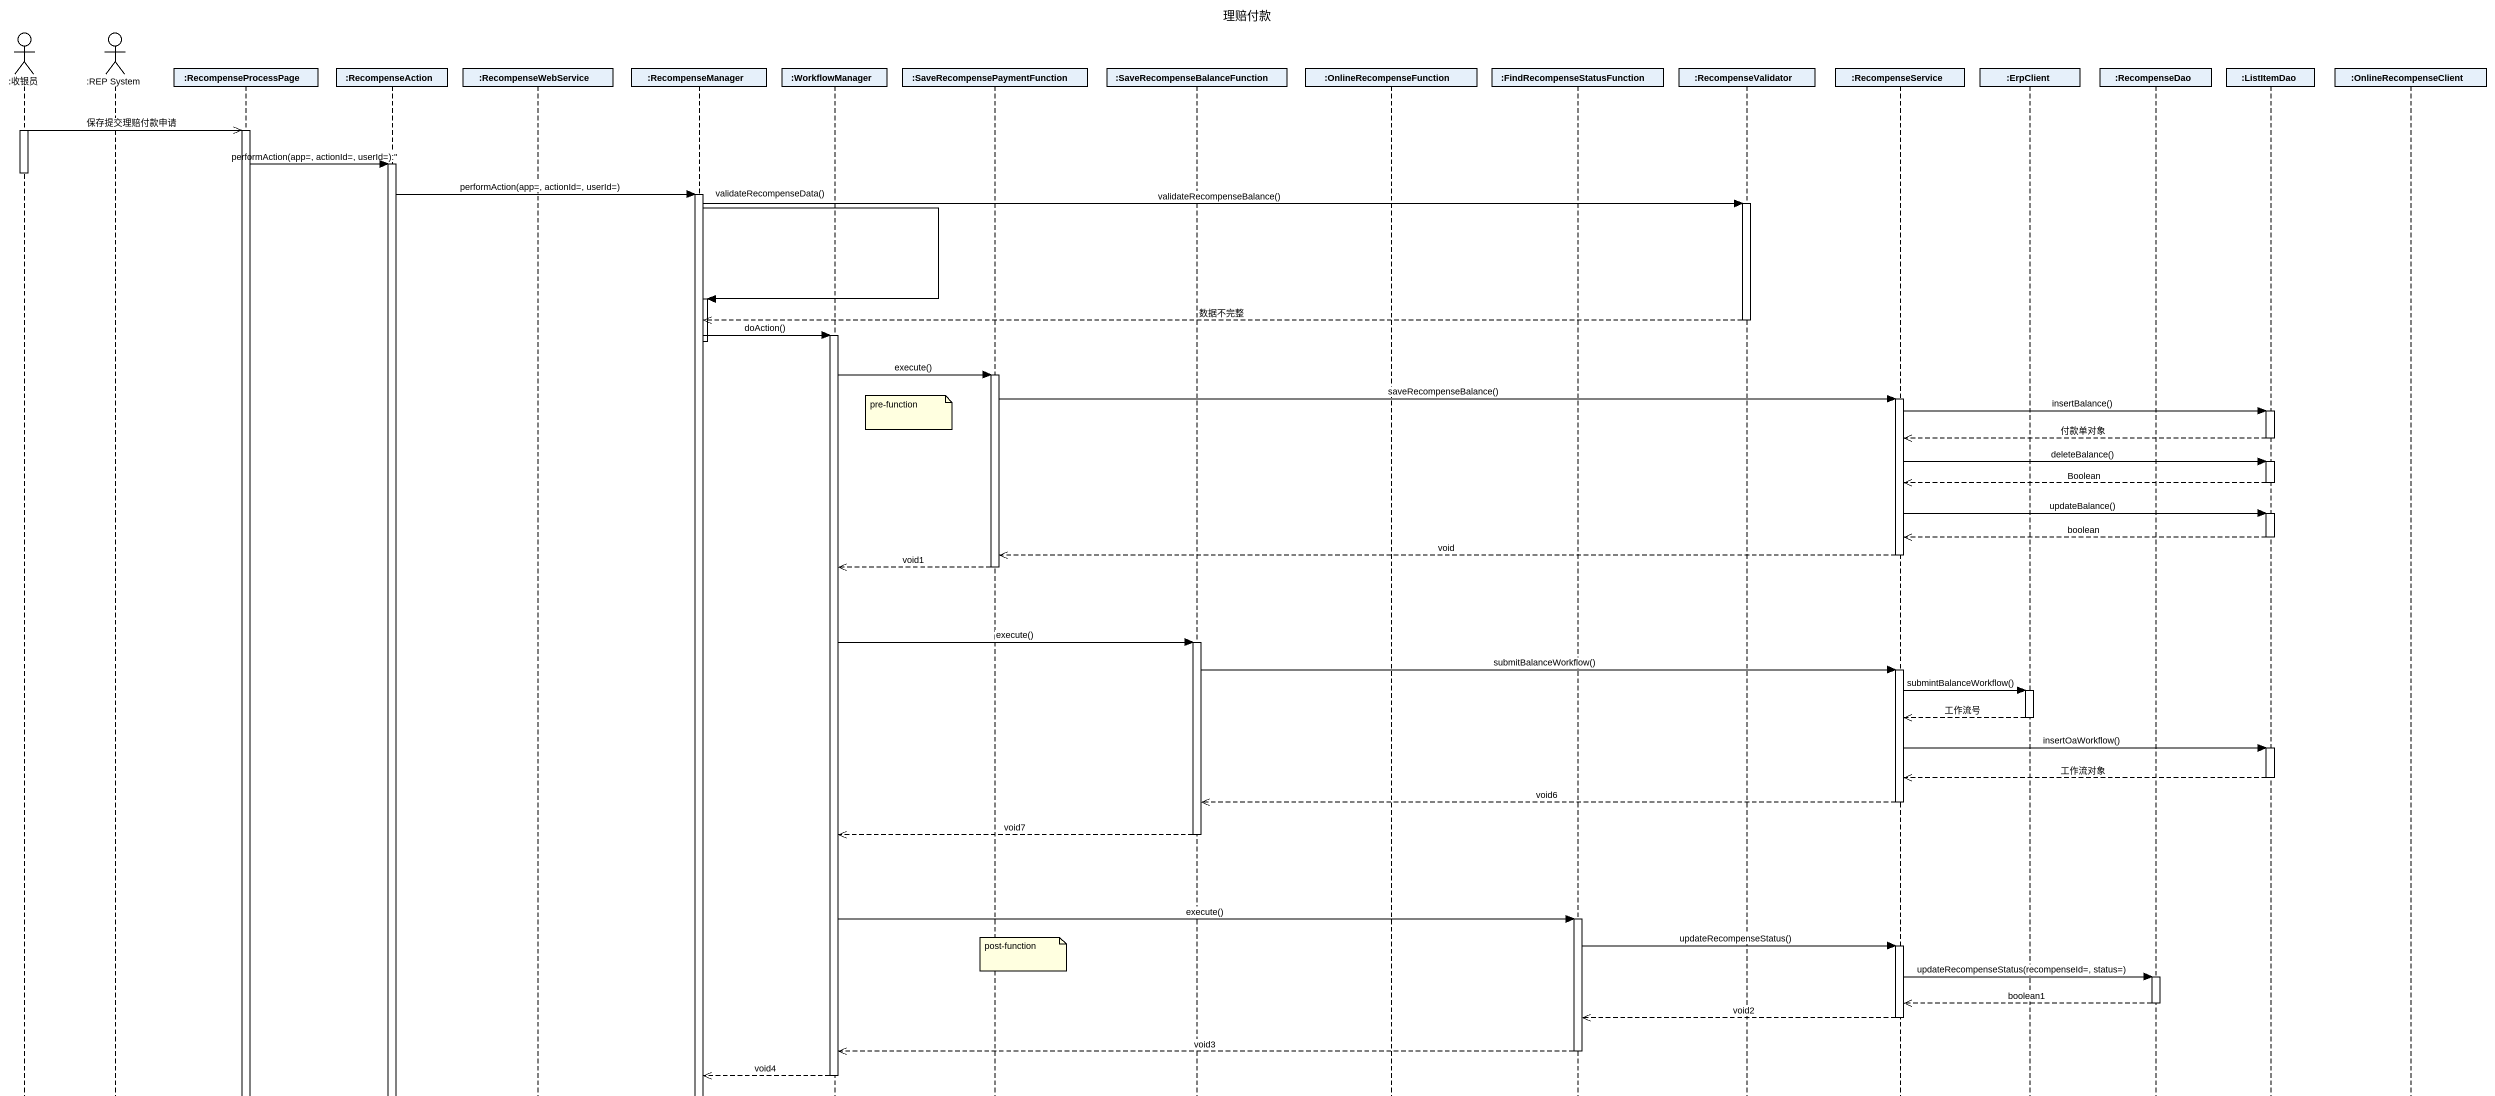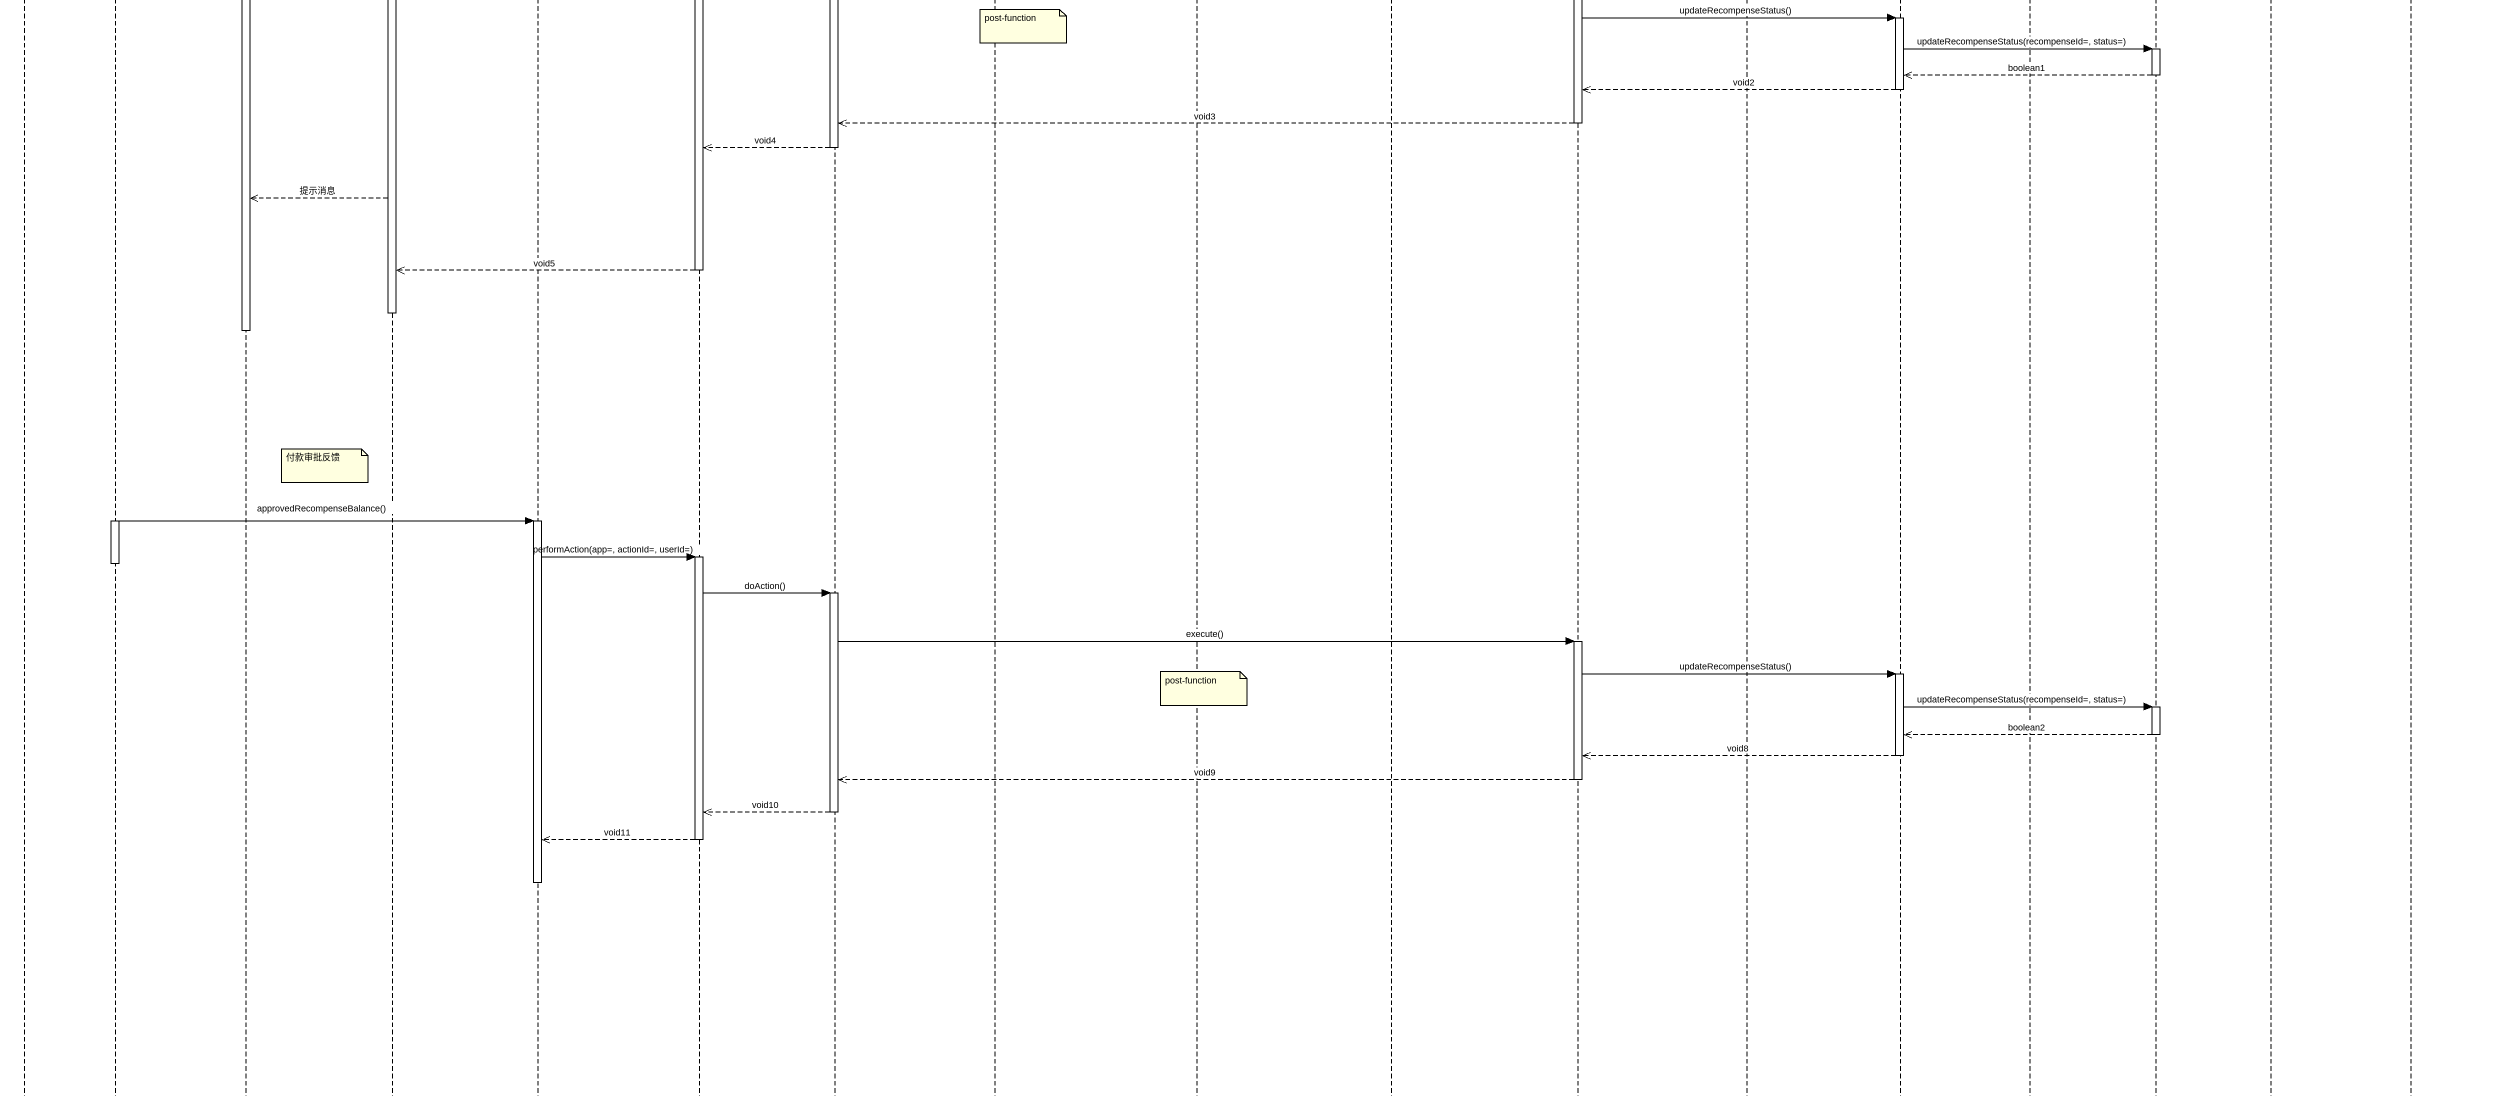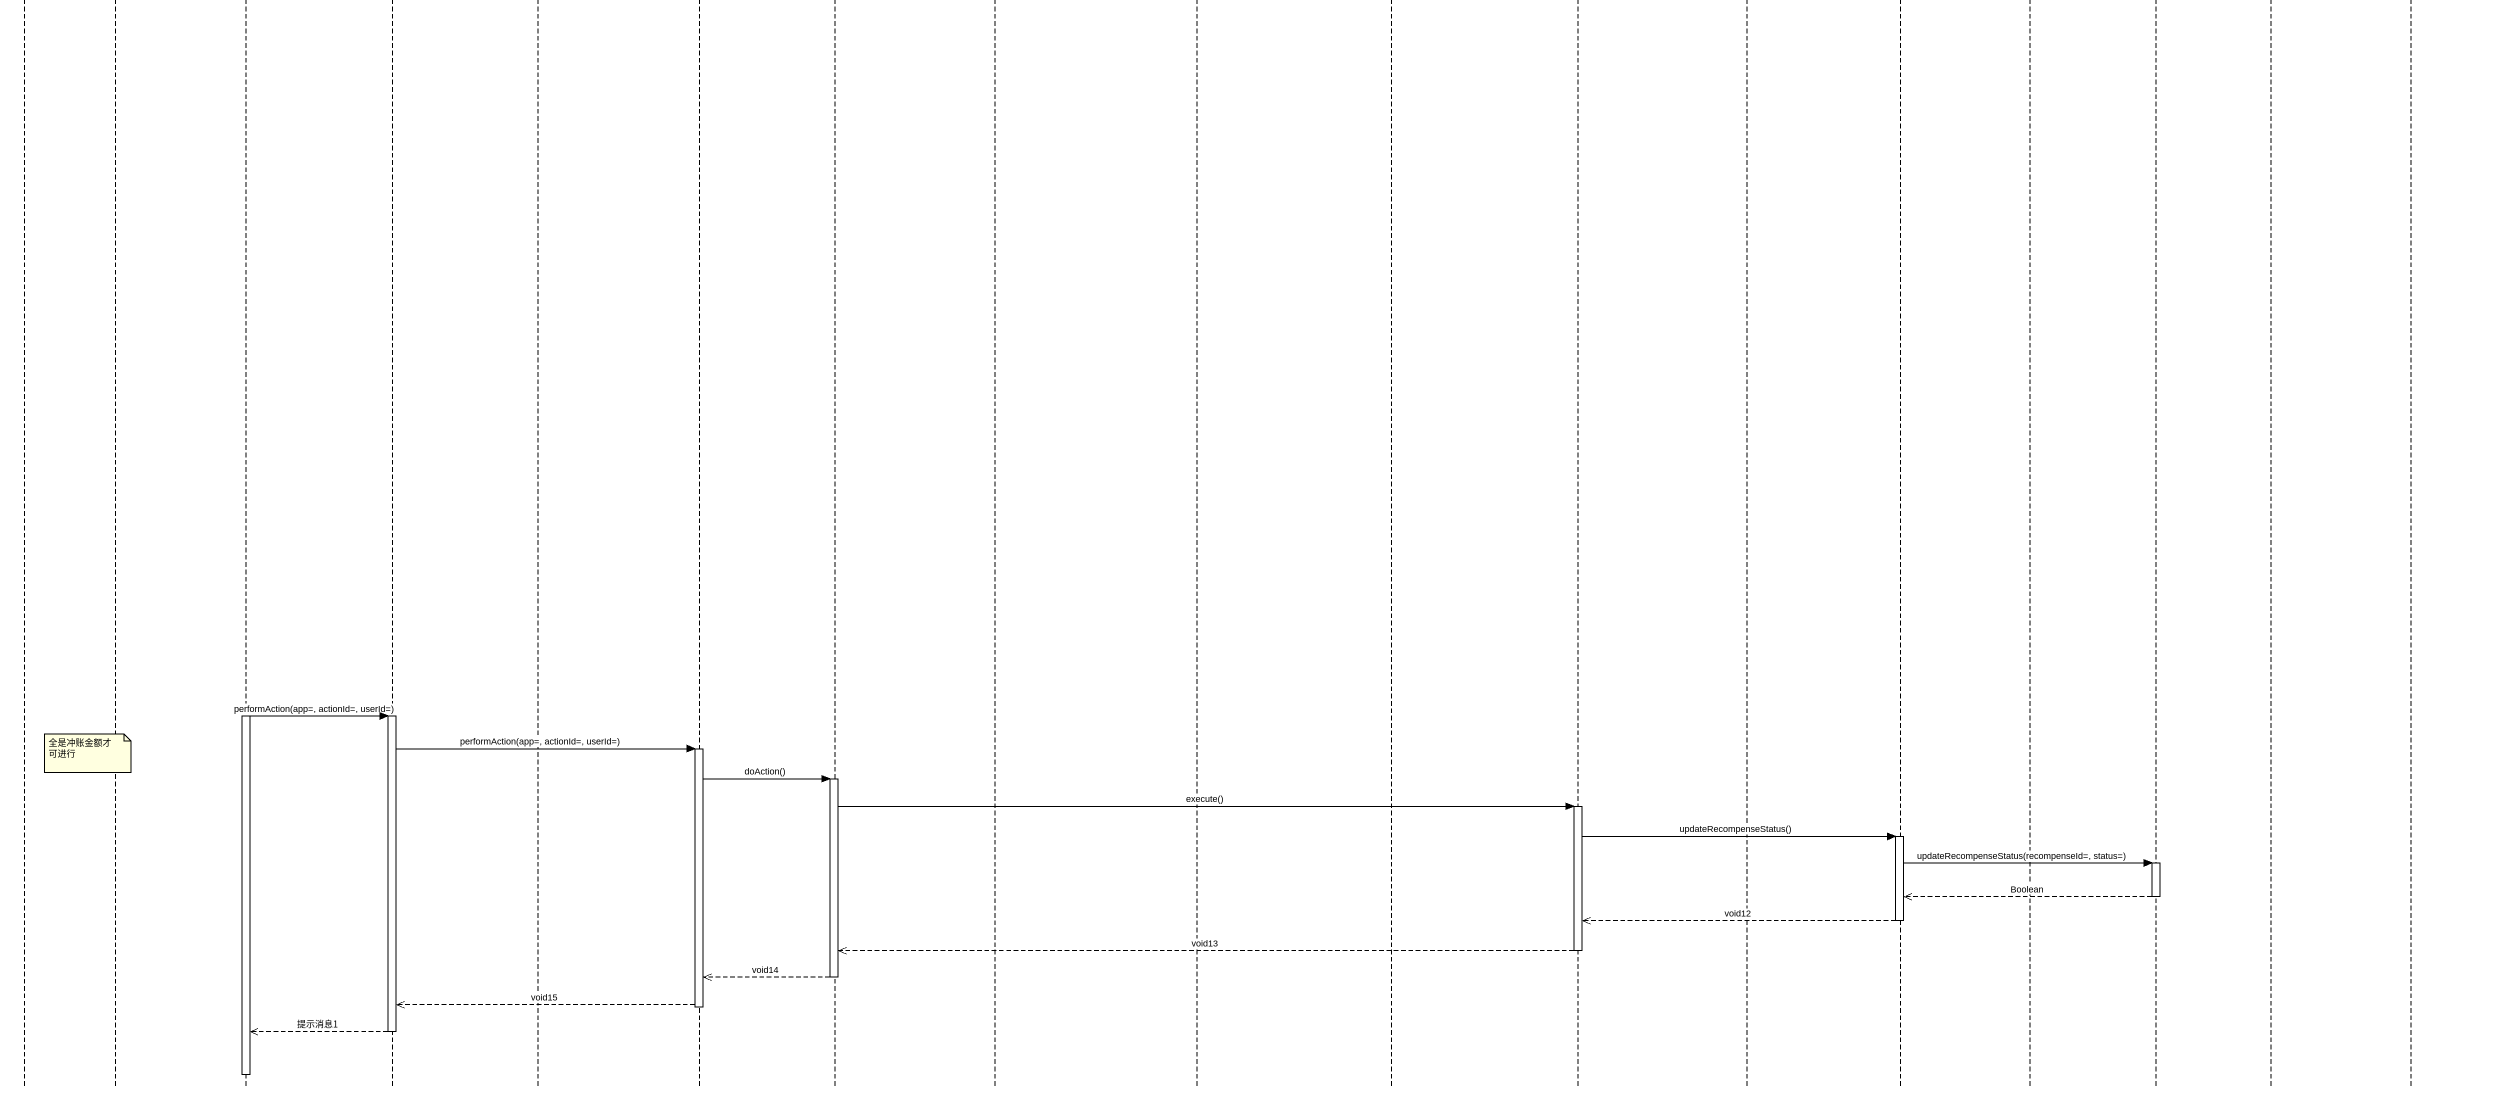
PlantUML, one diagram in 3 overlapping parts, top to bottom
@startuml
title 理赔付款
hide footbox
actor ":收银员" as 收银员
actor ":REP System" as REP_System
participant ":RecompenseProcessPage" as RecompenseProcessPage
participant ":RecompenseAction" as RecompenseAction
participant ":RecompenseWebService" as RecompenseWebService
participant ":RecompenseManager" as RecompenseManager
participant ":WorkflowManager" as WorkflowManager
participant ":SaveRecompensePaymentFunction" as SaveRecompensePaymentFunctio
participant ":SaveRecompenseBalanceFunction" as SaveRecompenseBalanceFunctio
participant ":OnlineRecompenseFunction" as OnlineRecompenseFunction
participant ":FindRecompenseStatusFunction" as FindRecompenseStatusFunction
participant ":RecompenseValidator" as RecompenseValidator
participant ":RecompenseService" as RecompenseService
participant ":ErpClient" as ErpClient
participant ":RecompenseDao" as RecompenseDao
participant ":ListItemDao" as ListItemDao
participant ":OnlineRecompenseClient" as OnlineRecompenseClient

activate 收银员
收银员 ->> RecompenseProcessPage : 保存提交理赔付款申请
activate RecompenseProcessPage
RecompenseProcessPage -> RecompenseAction : performAction(app=, actionId=, userId=):''
activate RecompenseAction
deactivate 收银员
RecompenseAction -> RecompenseManager : performAction(app=, actionId=, userId=)
activate RecompenseManager
RecompenseManager -> RecompenseValidator : validateRecompenseBalance()
activate RecompenseValidator
RecompenseManager -> RecompenseManager : validateRecompenseData()
activate RecompenseManager
RecompenseValidator -->> RecompenseManager : 数据不完整
deactivate RecompenseValidator
RecompenseManager -> WorkflowManager : doAction()
activate WorkflowManager
deactivate RecompenseManager
WorkflowManager -> SaveRecompensePaymentFunctio : execute()
activate SaveRecompensePaymentFunctio
SaveRecompensePaymentFunctio -> RecompenseService : saveRecompenseBalance()
activate RecompenseService
RecompenseService -> ListItemDao : insertBalance()
activate ListItemDao
note right of WorkflowManager : pre-function
ListItemDao -->> RecompenseService : 付款单对象
deactivate ListItemDao
RecompenseService -> ListItemDao : deleteBalance()
activate ListItemDao
ListItemDao -->> RecompenseService : Boolean
deactivate ListItemDao
RecompenseService -> ListItemDao : updateBalance()
activate ListItemDao
ListItemDao -->> RecompenseService : boolean
deactivate ListItemDao
RecompenseService -->> SaveRecompensePaymentFunctio : void
deactivate RecompenseService
SaveRecompensePaymentFunctio -->> WorkflowManager : void1
deactivate SaveRecompensePaymentFunctio
WorkflowManager -> SaveRecompenseBalanceFunctio : execute()
activate SaveRecompenseBalanceFunctio
SaveRecompenseBalanceFunctio -> RecompenseService : submitBalanceWorkflow()
activate RecompenseService
RecompenseService -> ErpClient : submintBalanceWorkflow()
activate ErpClient
ErpClient -->> RecompenseService : 工作流号
deactivate ErpClient
RecompenseService -> ListItemDao : insertOaWorkflow()
activate ListItemDao
ListItemDao -->> RecompenseService : 工作流对象
deactivate ListItemDao
RecompenseService -->> SaveRecompenseBalanceFunctio : void6
deactivate RecompenseService
SaveRecompenseBalanceFunctio -->> WorkflowManager : void7
deactivate SaveRecompenseBalanceFunctio
WorkflowManager -> FindRecompenseStatusFunction : execute()
activate FindRecompenseStatusFunction
FindRecompenseStatusFunction -> RecompenseService : updateRecompenseStatus()
activate RecompenseService
note over SaveRecompensePaymentFunctio : post-function
RecompenseService -> RecompenseDao : updateRecompenseStatus(recompenseId=, status=)
activate RecompenseDao
RecompenseDao -->> RecompenseService : boolean1
deactivate RecompenseDao
RecompenseService -->> FindRecompenseStatusFunction : void2
deactivate RecompenseService
FindRecompenseStatusFunction -->> WorkflowManager : void3
deactivate FindRecompenseStatusFunction
WorkflowManager -->> RecompenseManager : void4
deactivate WorkflowManager
RecompenseAction -->> RecompenseProcessPage : 提示消息
RecompenseManager -->> RecompenseAction : void5
deactivate RecompenseManager
deactivate RecompenseAction
deactivate RecompenseProcessPage
note left of RecompenseAction : 付款审批反馈
activate REP_System
REP_System -> RecompenseWebService : approvedRecompenseBalance()
activate RecompenseWebService
RecompenseWebService -> RecompenseManager : performAction(app=, actionId=, userId=)
activate RecompenseManager
deactivate REP_System
RecompenseManager -> WorkflowManager : doAction()
activate WorkflowManager
WorkflowManager -> FindRecompenseStatusFunction : execute()
activate FindRecompenseStatusFunction
FindRecompenseStatusFunction -> RecompenseService : updateRecompenseStatus()
activate RecompenseService
note over SaveRecompenseBalanceFunctio : post-function
RecompenseService -> RecompenseDao : updateRecompenseStatus(recompenseId=, status=)
activate RecompenseDao
RecompenseDao -->> RecompenseService : boolean2
deactivate RecompenseDao
RecompenseService -->> FindRecompenseStatusFunction : void8
deactivate RecompenseService
FindRecompenseStatusFunction -->> WorkflowManager : void9
deactivate FindRecompenseStatusFunction
WorkflowManager -->> RecompenseManager : void10
deactivate WorkflowManager
RecompenseManager -->> RecompenseWebService : void11
deactivate RecompenseManager
deactivate RecompenseWebService
activate RecompenseProcessPage
RecompenseProcessPage -> RecompenseAction : performAction(app=, actionId=, userId=)
activate RecompenseAction
RecompenseAction -> RecompenseManager : performAction(app=, actionId=, userId=)
activate RecompenseManager
note over REP_System : 全是冲账金额才可进行
RecompenseManager -> WorkflowManager : doAction()
activate WorkflowManager
WorkflowManager -> FindRecompenseStatusFunction : execute()
activate FindRecompenseStatusFunction
FindRecompenseStatusFunction -> RecompenseService : updateRecompenseStatus()
activate RecompenseService
RecompenseService -> RecompenseDao : updateRecompenseStatus(recompenseId=, status=)
activate RecompenseDao
RecompenseDao -->> RecompenseService : Boolean
deactivate RecompenseDao
RecompenseService -->> FindRecompenseStatusFunction : void12
deactivate RecompenseService
FindRecompenseStatusFunction -->> WorkflowManager : void13
deactivate FindRecompenseStatusFunction
WorkflowManager -->> RecompenseManager : void14
deactivate WorkflowManager
RecompenseManager -->> RecompenseAction : void15
deactivate RecompenseManager
RecompenseAction -->> RecompenseProcessPage : 提示消息1
deactivate RecompenseAction
deactivate RecompenseProcessPage
@enduml
